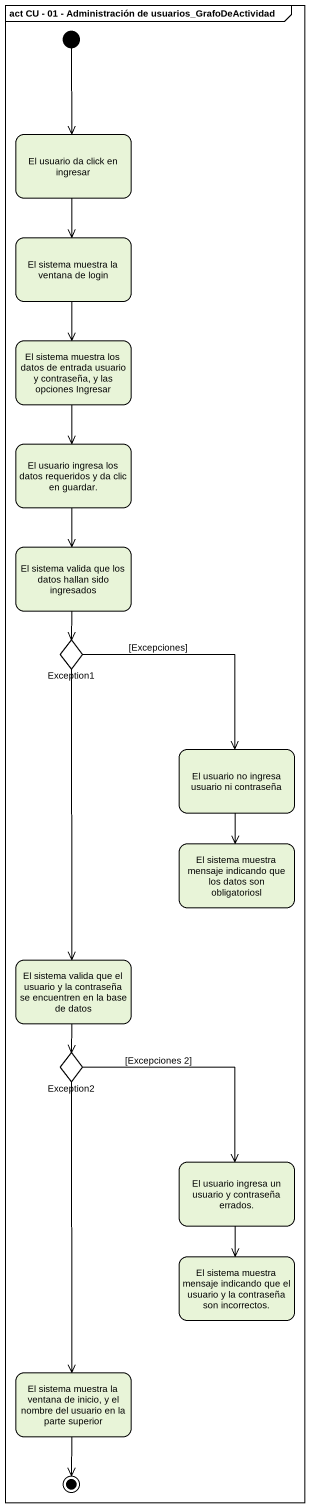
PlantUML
@startuml
mainframe act CU - 01 - Administración de usuarios_GrafoDeActividad
hide empty description
state "El usuario da click en ingresar" as El_usuario_da_click_en
state "El sistema muestra la ventana de login" as El_sistema_muestra_la
state "El sistema muestra los datos de entrada usuario y contraseña, y las opciones Ingresar" as El_sistema_muestra_los
state "El usuario ingresa los datos requeridos y da clic en guardar." as El_usuario_ingresa_los
state "El sistema valida que los datos hallan sido ingresados" as El_sistema_valida_que_los
state Exception1 <<choice>>
state "El usuario no ingresa usuario ni contraseña" as El_usuario_no_ingresa
state "El sistema muestra mensaje indicando que los datos son obligatoriosl" as El_sistema_muestra_mensaje
state "El sistema valida que el usuario y la contraseña se encuentren en la base de datos" as El_sistema_valida_que_el
state Exception2 <<choice>>
state "El usuario ingresa un usuario y contraseña errados." as El_usuario_ingresa_un
state "El sistema muestra mensaje indicando que el usuario y la contraseña son incorrectos." as El_sistema_muestra_mensaje_2
state "El sistema muestra la ventana de inicio, y el nombre del usuario en la parte superior" as El_sistema_muestra_la_2
[*] --> El_usuario_da_click_en
El_usuario_da_click_en --> El_sistema_muestra_la
El_sistema_muestra_la --> El_sistema_muestra_los
El_sistema_muestra_los --> El_usuario_ingresa_los
El_usuario_ingresa_los --> El_sistema_valida_que_los
El_sistema_valida_que_los --> Exception1
Exception1 --> El_usuario_no_ingresa : [Excepciones]
Exception1 --> El_sistema_valida_que_el
El_usuario_no_ingresa --> El_sistema_muestra_mensaje
El_sistema_valida_que_el --> Exception2
Exception2 --> El_usuario_ingresa_un : [Excepciones 2]
Exception2 --> El_sistema_muestra_la_2
El_usuario_ingresa_un --> El_sistema_muestra_mensaje_2
El_sistema_muestra_la_2 --> [*]
@enduml
